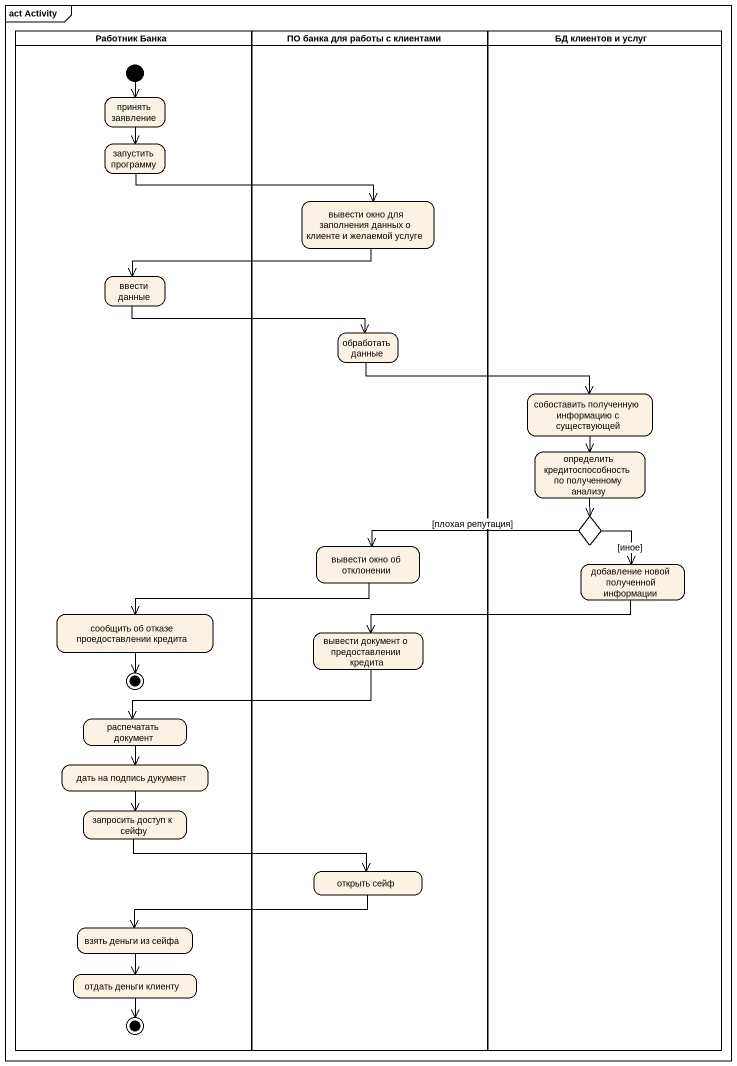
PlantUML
@startuml
mainframe act Activity
hide empty description
state "Работник Банка" as Работник_Банка <<partition>> {
  state "принять заявление" as принять_заявление
  state "запустить программу" as запустить_программу
  state "ввести данные" as ввести_данные
  state "сообщить об отказе проедоставлении кредита" as сообщить_об_отказе
  state final1 <<end>>
  state "распечатать документ" as распечатать_документ
  state "дать на подпись дукумент" as дать_на_подпись_дукумент
  state "запросить доступ к сейфу" as запросить_доступ_к_сейфу
  state "взять деньги из сейфа" as взять_деньги_из_сейфа
  state "отдать деньги клиенту" as отдать_деньги_клиенту
  state final2 <<end>>
  [*] --> принять_заявление
}
state "ПО банка для работы с клиентами" as ПО_банка_для_работы_с <<partition>> {
  state "вывести окно для заполнения данных о клиенте и желаемой услуге" as вывести_окно_для_заполнения
  state "обработать данные" as обработать_данные
  state "вывести окно об отклонении" as вывести_окно_об_отклонении
  state "вывести документ о предоставлении кредита" as вывести_документ_о
  state "открыть сейф" as открыть_сейф
}
state "БД клиентов и услуг" as БД_клиентов_и_услуг <<partition>> {
  state "собоставить полученную информацию с существующей" as собоставить_полученную
  state "определить кредитоспособность по полученному анализу" as определить
  state choice1 <<choice>>
  state "добавление новой полученной информации" as добавление_новой_полученной
}
принять_заявление --> запустить_программу
запустить_программу -right-> вывести_окно_для_заполнения
вывести_окно_для_заполнения -left-> ввести_данные
ввести_данные -right-> обработать_данные
обработать_данные -right-> собоставить_полученную
собоставить_полученную --> определить
определить --> choice1
choice1 -left-> вывести_окно_об_отклонении : [плохая репутация]
choice1 --> добавление_новой_полученной : [иное]
вывести_окно_об_отклонении -left-> сообщить_об_отказе
добавление_новой_полученной -left-> вывести_документ_о
сообщить_об_отказе --> final1
вывести_документ_о -left-> распечатать_документ
распечатать_документ --> дать_на_подпись_дукумент
дать_на_подпись_дукумент --> запросить_доступ_к_сейфу
запросить_доступ_к_сейфу -right-> открыть_сейф
открыть_сейф -left-> взять_деньги_из_сейфа
взять_деньги_из_сейфа --> отдать_деньги_клиенту
отдать_деньги_клиенту --> final2
@enduml
